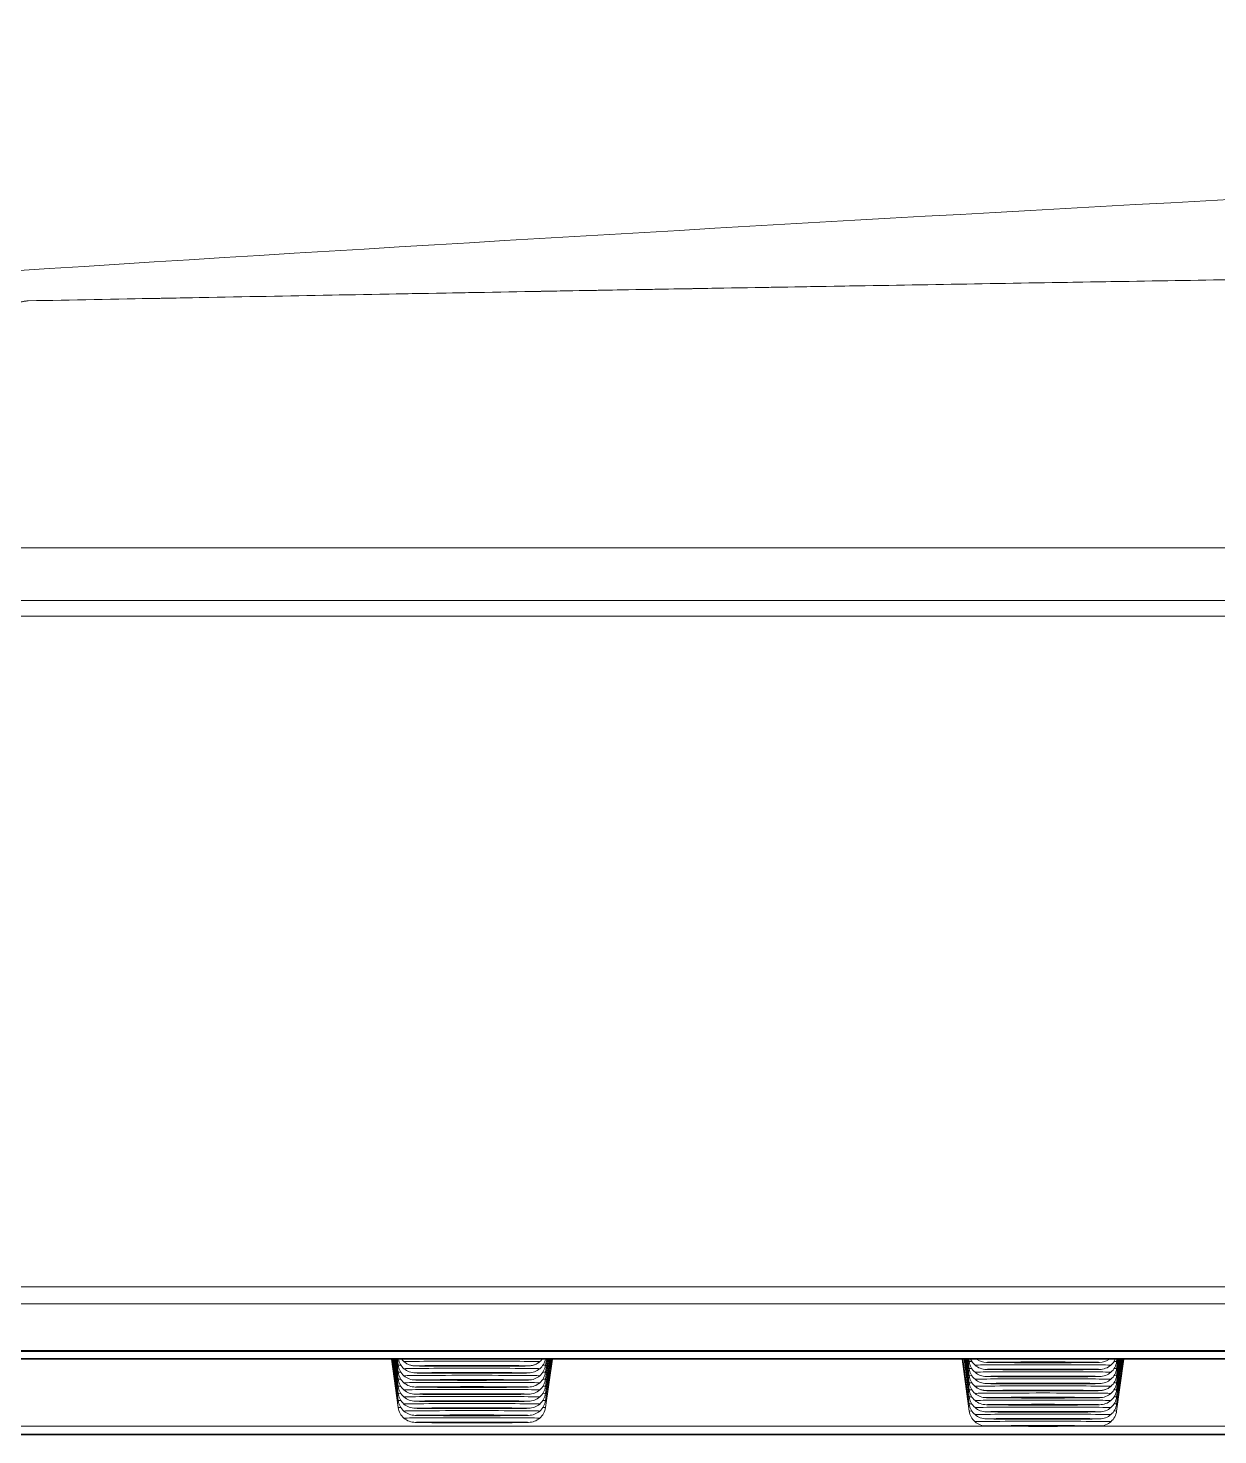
# Model space of a CAD drawing. Header units: millimetres. Extents: x 8883 to 11259, y -10160 to -6800.
# Drawn here: x 9551.46 to 9572.19, y -7756.76 to -7732.26 of the extents above; entities that cross this region are included whole.
import ezdxf

# ---------------------------------------------------------------- set-up
doc = ezdxf.new("R2010")
doc.units = ezdxf.units.MM

msp = doc.modelspace()

# ---------------------------------------------------------------- linework, layer by layer
at = {"linetype": 'Continuous', "lineweight": 18}
for p, q in [((9549.041, -7741.315), (9808.15, -7741.315)), ((9549.041, -7742.23), (9808.15, -7742.23)), ((9808.15, -7742.23), (9549.041, -7742.23)), ((9549.034, -7742.503), (9808.157, -7742.503)), ((9808.157, -7742.503), (9549.034, -7742.503)), ((9808.565, -7754.183), (9548.624, -7754.183)), ((9548.624, -7754.183), (9808.565, -7754.183)), ((9808.573, -7754.48), (9548.62, -7754.48)), ((9548.62, -7754.48), (9808.573, -7754.48)), ((9548.618, -7755.295), (9808.573, -7755.295)), ((9808.573, -7755.295), (9548.618, -7755.295)), ((9548.618, -7755.312), (9808.573, -7755.312)), ((9808.575, -7755.432), (9548.618, -7755.432)), ((9808.574, -7755.446), (9548.618, -7755.446)), ((9548.618, -7755.446), (9808.574, -7755.446)), ((9557.794, -7755.446), (9557.912, -7756.288)), ((9557.811, -7755.446), (9557.912, -7756.165)), ((9557.828, -7755.446), (9557.912, -7756.042)), ((9557.845, -7755.446), (9557.912, -7755.918)), ((9557.863, -7755.446), (9557.912, -7755.795)), ((9557.88, -7755.446), (9557.912, -7755.672)), ((9557.897, -7755.446), (9557.912, -7755.549)), ((9560.479, -7756.288), (9560.598, -7755.446)), ((9560.479, -7756.165), (9560.58, -7755.446)), ((9560.479, -7756.042), (9560.563, -7755.446)), ((9560.479, -7755.918), (9560.546, -7755.446)), ((9560.479, -7755.795), (9560.528, -7755.446)), ((9560.479, -7755.672), (9560.511, -7755.446)), ((9560.479, -7755.549), (9560.494, -7755.446)), ((9567.735, -7755.446), (9567.862, -7756.349)), ((9567.752, -7755.446), (9567.862, -7756.226)), ((9567.77, -7755.446), (9567.862, -7756.103)), ((9567.787, -7755.446), (9567.862, -7755.98)), ((9567.804, -7755.446), (9567.862, -7755.857)), ((9567.821, -7755.446), (9567.862, -7755.734)), ((9567.839, -7755.446), (9567.862, -7755.611)), ((9567.856, -7755.446), (9567.862, -7755.488)), ((9570.429, -7756.349), (9570.556, -7755.446)), ((9570.429, -7756.226), (9570.539, -7755.446)), ((9570.429, -7756.103), (9570.522, -7755.446)), ((9570.429, -7755.98), (9570.504, -7755.446)), ((9570.429, -7755.857), (9570.487, -7755.446)), ((9570.429, -7755.734), (9570.47, -7755.446)), ((9570.429, -7755.611), (9570.452, -7755.446)), ((9570.429, -7755.488), (9570.435, -7755.446)), ((9548.618, -7756.749), (9808.573, -7756.749)), ((9808.573, -7756.749), (9548.618, -7756.749)), ((9548.618, -7756.763), (9808.565, -7756.763)), ((9549.454, -7756.614), (9568.919, -7756.614)), ((9568.919, -7756.614), (9549.454, -7756.614)), ((9569.357, -7756.614), (9588.821, -7756.614)), ((9588.821, -7756.614), (9569.357, -7756.614))]:
    msp.add_line(p, q, dxfattribs=at)
at = {"linetype": 'Continuous', "lineweight": 13}
for centre, major_axis, ratio, start_param, end_param in [((9559.196, -7755.549), (-1.284, 0), 0.006916, 6.017818, 6.283185), ((9559.196, -7755.488), (-1.183, 0), 0.006916, 3.141593, 6.283185), ((9559.196, -7755.561), (-0.987, 0), 0.006916, 3.141593, 6.283185), ((9559.196, -7755.549), (-1.284, 0), 0.006916, 3.141593, 3.40696), ((9569.146, -7755.488), (-1.284, 0), 0.006916, 6.017818, 6.283185), ((9569.146, -7755.549), (-1.183, 0), 0.006916, 3.141593, 6.283185), ((9569.146, -7755.5), (-0.987, 0), 0.006916, 3.141593, 6.283185), ((9569.146, -7755.488), (-1.284, 0), 0.006916, 3.141593, 3.40696), ((9559.196, -7755.672), (-1.284, 0), 0.006916, 6.017818, 6.283185), ((9559.196, -7755.795), (-1.284, 0), 0.006916, 6.017818, 6.283185), ((9559.196, -7755.611), (-1.183, 0), 0.006916, 3.141593, 6.283185), ((9559.196, -7755.734), (-1.183, 0), 0.006916, 3.141593, 6.283185), ((9559.196, -7755.684), (-0.987, 0), 0.006916, 3.141593, 6.283185), ((9559.196, -7755.807), (-0.987, 0), 0.006916, 3.141593, 6.283185), ((9559.196, -7755.672), (-1.284, 0), 0.006916, 3.141593, 3.40696), ((9559.196, -7755.795), (-1.284, 0), 0.006916, 3.141593, 3.40696), ((9569.146, -7755.611), (-1.284, 0), 0.006916, 6.017818, 6.283185), ((9569.146, -7755.734), (-1.284, 0), 0.006916, 6.017818, 6.283185), ((9569.146, -7755.672), (-1.183, 0), 0.006916, 3.141593, 6.283185), ((9569.146, -7755.795), (-1.183, 0), 0.006916, 3.141593, 6.283185), ((9569.146, -7755.623), (-0.987, 0), 0.006916, 3.141593, 6.283185), ((9569.146, -7755.746), (-0.987, 0), 0.006916, 3.141593, 6.283185), ((9569.146, -7755.611), (-1.284, 0), 0.006916, 3.141593, 3.40696), ((9569.146, -7755.734), (-1.284, 0), 0.006916, 3.141593, 3.40696), ((9559.196, -7755.918), (-1.284, 0), 0.006916, 6.017818, 6.283185), ((9559.196, -7756.042), (-1.284, 0), 0.006916, 6.017818, 6.283185), ((9559.196, -7755.857), (-1.183, 0), 0.006916, 3.141593, 6.283185), ((9559.196, -7755.98), (-1.183, 0), 0.006916, 3.141593, 6.283185), ((9558.209, -7755.754), (-0.3, 0), 0.999976, 0.855211, 1.570796), ((9559.196, -7755.93), (-0.987, 0), 0.006916, 3.141593, 6.283185), ((9559.196, -7755.93), (-0.987, 0), 0.006916, 0, 3.141593), ((9559.196, -7756.054), (-0.987, 0), 0.006916, 3.141593, 6.283185), ((9560.182, -7755.754), (-0.3, 0), 0.999976, 1.570796, 2.286381), ((9559.196, -7755.918), (-1.284, 0), 0.006916, 3.141593, 3.40696), ((9559.196, -7756.042), (-1.284, 0), 0.006916, 3.141593, 3.40696), ((9569.146, -7755.857), (-1.284, 0), 0.006916, 6.017818, 6.283185), ((9569.146, -7755.98), (-1.284, 0), 0.006916, 6.017818, 6.283185), ((9569.146, -7755.918), (-1.183, 0), 0.006916, 3.141593, 6.283185), ((9568.159, -7755.692), (-0.3, 0), 0.999976, 0.855211, 1.570796), ((9569.146, -7756.042), (-1.183, 0), 0.006916, 3.141593, 6.283185), ((9568.159, -7755.815), (-0.3, 0), 0.999976, 0.855211, 1.570796), ((9569.146, -7755.869), (-0.987, 0), 0.006916, 3.141593, 6.283185), ((9569.146, -7755.992), (-0.987, 0), 0.006916, 3.141593, 6.283185), ((9569.146, -7755.992), (-0.987, 0), 0.006916, 0, 3.141593), ((9570.132, -7755.692), (-0.3, 0), 0.999976, 1.570796, 2.286381), ((9570.132, -7755.815), (-0.3, 0), 0.999976, 1.570796, 2.286381), ((9569.146, -7755.857), (-1.284, 0), 0.006916, 3.141593, 3.40696), ((9569.146, -7755.98), (-1.284, 0), 0.006916, 3.141593, 3.40696), ((9559.196, -7756.165), (-1.284, 0), 0.006916, 6.017818, 6.283185), ((9559.196, -7756.288), (-1.284, 0), 0.006916, 6.017818, 6.283185), ((9559.196, -7756.103), (-1.183, 0), 0.006916, 3.141593, 6.283185), ((9558.209, -7755.877), (-0.3, 0), 0.999976, 0.855211, 1.570796), ((9559.196, -7756.226), (-1.183, 0), 0.006916, 3.141593, 6.283185), ((9558.209, -7756), (-0.3, 0), 0.999976, 0.855211, 1.570796), ((9559.196, -7756.054), (-0.987, 0), 0.006916, 0, 3.141593), ((9559.196, -7756.177), (-0.987, 0), 0.006916, 3.141593, 6.283185), ((9559.196, -7756.177), (-0.987, 0), 0.006916, 0, 3.141593), ((9560.182, -7755.877), (-0.3, 0), 0.999976, 1.570796, 2.286381), ((9560.182, -7756), (-0.3, 0), 0.999976, 1.570796, 2.286381), ((9559.196, -7756.165), (-1.284, 0), 0.006916, 3.141593, 3.40696), ((9559.196, -7756.288), (-1.284, 0), 0.006916, 3.141593, 3.40696), ((9569.146, -7756.103), (-1.284, 0), 0.006916, 6.017818, 6.283185), ((9569.146, -7756.226), (-1.284, 0), 0.006916, 6.017818, 6.283185), ((9569.146, -7756.165), (-1.183, 0), 0.006916, 3.141593, 6.283185), ((9568.159, -7755.938), (-0.3, 0), 0.999976, 0.855211, 1.570796), ((9569.146, -7756.288), (-1.183, 0), 0.006916, 3.141593, 6.283185), ((9568.159, -7756.061), (-0.3, 0), 0.999976, 0.855211, 1.570796), ((9569.146, -7756.115), (-0.987, 0), 0.006916, 3.141593, 6.283185), ((9569.146, -7756.115), (-0.987, 0), 0.006916, 0, 3.141593), ((9569.146, -7756.238), (-0.987, 0), 0.006916, 3.141593, 6.283185), ((9569.146, -7756.238), (-0.987, 0), 0.006916, 0, 3.141593), ((9570.132, -7755.938), (-0.3, 0), 0.999976, 1.570796, 2.286381), ((9570.132, -7756.061), (-0.3, 0), 0.999976, 1.570796, 2.286381), ((9569.146, -7756.103), (-1.284, 0), 0.006916, 3.141593, 3.40696), ((9569.146, -7756.226), (-1.284, 0), 0.006916, 3.141593, 3.40696), ((9559.196, -7756.349), (-1.183, 0), 0.006916, 3.141593, 6.283185), ((9558.209, -7756.123), (-0.3, 0), 0.999976, 0.855211, 1.570796), ((9559.196, -7756.472), (-1.183, 0), 0.006916, 3.141593, 6.283185), ((9558.209, -7756.246), (-0.3, 0), 0.999976, 0.855211, 1.570796), ((9559.196, -7756.3), (-0.987, 0), 0.006916, 3.141593, 6.283185), ((9559.196, -7756.3), (-0.987, 0), 0.006916, 0, 3.141593), ((9559.196, -7756.423), (-0.987, 0), 0.006916, 3.141593, 6.283185), ((9559.196, -7756.423), (-0.987, 0), 0.006916, 0, 3.141593), ((9560.182, -7756.123), (-0.3, 0), 0.999976, 1.570796, 2.286381), ((9560.182, -7756.246), (-0.3, 0), 0.999976, 1.570796, 2.286381), ((9569.146, -7756.349), (-1.284, 0), 0.006916, 6.017818, 6.283185), ((9569.146, -7756.411), (-1.183, 0), 0.006916, 3.141593, 6.283185), ((9568.159, -7756.184), (-0.3, 0), 0.999976, 0.855211, 1.570796), ((9569.146, -7756.534), (-1.183, 0), 0.006916, 3.141593, 6.283185), ((9568.159, -7756.308), (-0.3, 0), 0.999976, 0.855211, 1.570796), ((9569.146, -7756.361), (-0.987, 0), 0.006916, 3.141593, 6.283185), ((9569.146, -7756.361), (-0.987, 0), 0.006916, 0, 3.141593), ((9569.146, -7756.484), (-0.987, 0), 0.006916, 3.141593, 6.283185), ((9569.146, -7756.484), (-0.987, 0), 0.006916, 0, 3.141593), ((9570.132, -7756.184), (-0.3, 0), 0.999976, 1.570796, 2.286381), ((9570.132, -7756.308), (-0.3, 0), 0.999976, 1.570796, 2.286381), ((9569.146, -7756.349), (-1.284, 0), 0.006916, 3.141593, 3.40696), ((9559.196, -7756.546), (-0.987, 0), 0.006916, 3.141593, 6.283185), ((9559.196, -7756.546), (-0.987, 0), 0.006916, 0, 3.141593), ((9569.146, -7756.608), (-0.987, 0), 0.006916, 3.141593, 6.283185), ((9569.146, -7756.608), (-0.987, 0), 0.006916, 0, 3.141593)]:
    msp.add_ellipse(centre, major_axis=major_axis, ratio=ratio, start_param=start_param, end_param=end_param, dxfattribs=at)
at = {"linetype": 'Continuous', "lineweight": 18}
for centre, major_axis, ratio, start_param, end_param in [((9558.209, -7755.507), (0.3, 0), 0.999976, 3.281219, 3.996804), ((9558.209, -7755.384), (0.3, 0), 0.999976, 3.347623, 3.996804), ((9558.209, -7755.261), (0.3, 0), 0.999976, 3.803865, 3.996804), ((9558.209, -7755.261), (-0.3, 0), 0.999976, 0.855211, 1.570796), ((9560.182, -7755.261), (-0.3, 0), 0.999976, 1.570796, 2.286381), ((9560.182, -7755.384), (0.3, 0), 0.999976, 5.427974, 6.077155), ((9560.182, -7755.261), (0.3, 0), 0.999976, 5.427974, 5.620913), ((9560.182, -7755.507), (0.3, 0), 0.999976, 5.427974, 6.143559), ((9568.159, -7755.446), (0.3, 0), 0.999976, 3.281219, 3.996804), ((9568.159, -7755.323), (0.3, 0), 0.999976, 3.563774, 3.996804), ((9568.159, -7755.323), (-0.3, 0), 0.999976, 0.855211, 1.570796), ((9568.159, -7755.2), (-0.3, 0), 0.999976, 0.961565, 1.570796), ((9569.146, -7755.5), (-0.987, 0), 0.006916, 0, 3.141593), ((9569.146, -7755.5), (0.5, 0), 0.006916, 0, 3.141592), ((9569.146, -7755.5), (0.5, 0), 0.006916, 3.141593, 6.283185), ((9570.132, -7755.2), (-0.3, 0), 0.999976, 1.570796, 2.180028), ((9570.132, -7755.323), (-0.3, 0), 0.999976, 1.570796, 2.286381), ((9570.132, -7755.323), (0.3, 0), 0.999976, 5.427974, 5.861004), ((9570.132, -7755.446), (0.3, 0), 0.999976, 5.427974, 6.143559), ((9558.209, -7755.63), (0.3, 0), 0.999976, 3.281219, 3.996804), ((9558.209, -7755.754), (0.3, 0), 0.999976, 3.281219, 3.996804), ((9558.209, -7755.384), (-0.3, 0), 0.999976, 0.855211, 1.570796), ((9558.209, -7755.507), (-0.3, 0), 0.999976, 0.855211, 1.570796), ((9559.196, -7755.561), (-0.987, 0), 0.006916, 0, 3.141593), ((9559.196, -7755.684), (-0.987, 0), 0.006916, 0, 3.141593), ((9559.196, -7755.561), (0.5, 0), 0.006916, 0, 3.141592), ((9559.196, -7755.561), (0.5, 0), 0.006916, 3.141593, 6.283184), ((9559.196, -7755.684), (0.5, 0), 0.006916, 0, 3.141592), ((9559.196, -7755.684), (0.5, 0), 0.006916, 3.141593, 6.283184), ((9560.182, -7755.384), (-0.3, 0), 0.999976, 1.570796, 2.286381), ((9560.182, -7755.507), (-0.3, 0), 0.999976, 1.570796, 2.286381), ((9560.182, -7755.63), (0.3, 0), 0.999976, 5.427974, 6.143559), ((9560.182, -7755.754), (0.3, 0), 0.999976, 5.427974, 6.143559), ((9568.159, -7755.569), (0.3, 0), 0.999976, 3.281219, 3.996804), ((9568.159, -7755.692), (0.3, 0), 0.999976, 3.281219, 3.996804), ((9568.159, -7755.446), (-0.3, 0), 0.999976, 0.855211, 1.570796), ((9568.159, -7755.569), (-0.3, 0), 0.999976, 0.855211, 1.570796), ((9569.146, -7755.623), (-0.987, 0), 0.006916, 0, 3.141593), ((9569.146, -7755.746), (-0.987, 0), 0.006916, 0, 3.141593), ((9569.146, -7755.623), (0.35, 0), 0.006916, 0, 3.141592), ((9569.146, -7755.623), (0.35, 0), 0.006916, 3.141593, 6.283184), ((9569.146, -7755.746), (0.35, 0), 0.006916, 0, 3.141592), ((9569.146, -7755.746), (0.35, 0), 0.006916, 3.141593, 6.283184), ((9570.132, -7755.446), (-0.3, 0), 0.999976, 1.570796, 2.286381), ((9570.132, -7755.569), (-0.3, 0), 0.999976, 1.570796, 2.286381), ((9570.132, -7755.569), (0.3, 0), 0.999976, 5.427974, 6.143559), ((9570.132, -7755.692), (0.3, 0), 0.999976, 5.427974, 6.143559), ((9558.209, -7755.877), (0.3, 0), 0.999976, 3.281219, 3.996804), ((9558.209, -7756), (0.3, 0), 0.999976, 3.281219, 3.996804), ((9558.209, -7755.63), (-0.3, 0), 0.999976, 0.855211, 1.570796), ((9559.196, -7755.807), (-0.987, 0), 0.006916, 0, 3.141593), ((9559.196, -7755.807), (0.5, 0), 0.006916, 0, 3.141592), ((9559.196, -7755.807), (0.5, 0), 0.006916, 3.141593, 6.283184), ((9559.196, -7755.93), (0.5, 0), 0.006916, 0, 3.141592), ((9559.196, -7755.93), (0.5, 0), 0.006916, 3.141593, 6.283184), ((9560.182, -7755.63), (-0.3, 0), 0.999976, 1.570796, 2.286381), ((9560.182, -7755.877), (0.3, 0), 0.999976, 5.427974, 6.143559), ((9560.182, -7756), (0.3, 0), 0.999976, 5.427974, 6.143559), ((9568.159, -7755.815), (0.3, 0), 0.999976, 3.281219, 3.996804), ((9568.159, -7755.938), (0.3, 0), 0.999976, 3.281219, 3.996804), ((9569.146, -7755.869), (-0.987, 0), 0.006916, 0, 3.141593), ((9569.146, -7755.869), (0.35, 0), 0.006916, 0, 3.141592), ((9569.146, -7755.869), (0.35, 0), 0.006916, 3.141593, 6.283184), ((9569.146, -7755.992), (0.35, 0), 0.006916, 0, 3.141592), ((9569.146, -7755.992), (0.35, 0), 0.006916, 3.141593, 6.283184), ((9570.132, -7755.815), (0.3, 0), 0.999976, 5.427974, 6.143559), ((9570.132, -7755.938), (0.3, 0), 0.999976, 5.427974, 6.143559), ((9558.209, -7756.123), (0.3, 0), 0.999976, 3.281219, 3.996804), ((9558.209, -7756.246), (0.3, 0), 0.999976, 3.281219, 3.996804), ((9559.196, -7756.177), (0.5, 0), 0.006916, 0, 3.141592), ((9559.196, -7756.177), (0.5, 0), 0.006916, 3.141593, 6.283184), ((9560.182, -7756.123), (0.3, 0), 0.999976, 5.427974, 6.143559), ((9560.182, -7756.246), (0.3, 0), 0.999976, 5.427974, 6.143559), ((9568.159, -7756.061), (0.3, 0), 0.999976, 3.281219, 3.996804), ((9568.159, -7756.184), (0.3, 0), 0.999976, 3.281219, 3.996804), ((9569.146, -7756.115), (0.35, 0), 0.006916, 0, 3.141592), ((9569.146, -7756.115), (0.35, 0), 0.006916, 3.141593, 6.283184), ((9569.146, -7756.238), (0.35, 0), 0.006916, 0, 3.141592), ((9569.146, -7756.238), (0.35, 0), 0.006916, 3.141593, 6.283184), ((9570.132, -7756.061), (0.3, 0), 0.999976, 5.427974, 6.143559), ((9570.132, -7756.184), (0.3, 0), 0.999976, 5.427974, 6.143559), ((9559.196, -7756.3), (0.5, 0), 0.006916, 0, 3.141592), ((9559.196, -7756.3), (0.5, 0), 0.006916, 3.141593, 6.283184), ((9559.196, -7756.423), (0.5, 0), 0.006916, 0, 3.141592), ((9559.196, -7756.423), (0.5, 0), 0.006916, 3.141593, 6.283184), ((9568.159, -7756.308), (0.3, 0), 0.999976, 3.281219, 3.996804), ((9569.146, -7756.361), (0.35, 0), 0.006916, 0, 3.141592), ((9569.146, -7756.361), (0.35, 0), 0.006916, 3.141593, 6.283184), ((9569.146, -7756.484), (0.35, 0), 0.006916, 0, 3.141592), ((9569.146, -7756.484), (0.35, 0), 0.006916, 3.141593, 6.283184), ((9570.132, -7756.308), (0.3, 0), 0.999976, 5.427974, 6.143559), ((9559.196, -7756.546), (0.5, 0), 0.006916, 0, 3.141592), ((9559.196, -7756.546), (0.5, 0), 0.006916, 3.141593, 6.283184), ((9569.146, -7756.608), (0.5, 0), 0.006916, 0, 3.141592), ((9569.146, -7756.608), (0.5, 0), 0.006916, 3.141593, 6.283185)]:
    msp.add_ellipse(centre, major_axis=major_axis, ratio=ratio, start_param=start_param, end_param=end_param, dxfattribs=at)
for points, knots in [([(9679.103, -7732.295), (9672.996, -7732.261), (9654.648, -7732.267), (9623.378, -7732.964), (9585.195, -7734.483), (9559.341, -7735.949), (9546.347, -7736.801)], [0, 0, 0, 0, 0.136879, 0.411611, 0.703327, 1, 1, 1, 1]), ([(9551.463, -7737.01), (9593.829, -7736.197), (9636.21, -7735.81), (9720.979, -7735.81), (9763.368, -7736.197), (9805.728, -7737.01)], [0, 0, 0, 0, 0.5, 0.5, 1, 1, 1, 1]), ([(9694.305, -7735.829), (9694.187, -7735.828), (9693.888, -7735.828), (9693.412, -7735.827), (9692.877, -7735.826), (9692.349, -7735.825), (9691.825, -7735.824), (9691.307, -7735.823), (9690.794, -7735.822), (9690.287, -7735.821), (9689.784, -7735.82), (9689.288, -7735.819), (9688.796, -7735.819), (9688.31, -7735.818), (9687.829, -7735.817), (9687.353, -7735.817), (9686.883, -7735.816), (9686.418, -7735.816), (9685.959, -7735.815), (9685.504, -7735.815), (9685.056, -7735.814), (9684.612, -7735.814), (9684.174, -7735.813), (9683.741, -7735.813), (9683.313, -7735.813), (9682.891, -7735.813), (9682.474, -7735.812), (9682.062, -7735.812), (9681.656, -7735.812), (9681.255, -7735.812), (9680.859, -7735.812), (9680.469, -7735.812), (9680.084, -7735.811), (9679.704, -7735.811), (9679.33, -7735.811), (9678.961, -7735.811), (9678.485, -7735.811), (9677.895, -7735.811), (9677.183, -7735.811), (9676.451, -7735.812), (9675.7, -7735.812), (9674.93, -7735.812), (9674.141, -7735.813), (9673.333, -7735.813), (9672.505, -7735.814), (9671.659, -7735.815), (9670.794, -7735.816), (9669.909, -7735.817), (9669.005, -7735.818), (9668.082, -7735.819), (9667.14, -7735.82), (9666.179, -7735.822), (9665.199, -7735.824), (9664.2, -7735.826), (9663.182, -7735.828), (9662.144, -7735.83), (9661.088, -7735.833), (9660.012, -7735.836), (9658.917, -7735.839), (9657.803, -7735.842), (9656.67, -7735.845), (9655.518, -7735.849), (9654.347, -7735.853), (9653.157, -7735.857), (9651.947, -7735.862), (9650.719, -7735.866), (9649.471, -7735.872), (9648.205, -7735.877), (9646.919, -7735.883), (9645.614, -7735.889), (9644.29, -7735.895), (9642.947, -7735.902), (9641.585, -7735.909), (9640.203, -7735.917), (9638.803, -7735.925), (9637.383, -7735.933), (9635.945, -7735.942), (9634.487, -7735.951), (9633.01, -7735.961), (9631.514, -7735.971), (9629.999, -7735.981), (9628.465, -7735.992), (9626.912, -7736.004), (9625.34, -7736.016), (9623.749, -7736.029), (9622.138, -7736.042), (9620.509, -7736.055), (9618.86, -7736.07), (9617.192, -7736.085), (9615.506, -7736.1), (9613.8, -7736.116), (9612.075, -7736.133), (9610.331, -7736.15), (9608.568, -7736.168), (9606.785, -7736.187), (9604.984, -7736.206), (9603.164, -7736.226), (9601.324, -7736.247), (9599.466, -7736.269), (9597.588, -7736.291), (9595.691, -7736.314), (9593.776, -7736.338), (9591.841, -7736.362), (9589.887, -7736.388), (9587.914, -7736.414), (9585.922, -7736.442), (9583.911, -7736.47), (9581.88, -7736.499), (9579.831, -7736.529), (9577.763, -7736.559), (9575.676, -7736.591), (9573.569, -7736.624), (9571.444, -7736.658), (9569.299, -7736.693), (9567.135, -7736.729), (9564.953, -7736.766), (9562.751, -7736.803), (9560.53, -7736.843), (9558.291, -7736.883), (9556.032, -7736.924), (9553.754, -7736.967), (9552.229, -7736.996), (9551.463, -7737.01)], [0, 0, 0, 0, 0.002491, 0.006268, 0.010007, 0.013709, 0.017373, 0.021001, 0.024591, 0.028143, 0.031659, 0.035137, 0.038578, 0.041982, 0.045348, 0.048677, 0.051969, 0.055223, 0.05844, 0.06162, 0.064763, 0.067868, 0.070936, 0.073967, 0.076961, 0.079917, 0.082836, 0.085717, 0.088562, 0.091369, 0.094138, 0.096871, 0.099566, 0.102224, 0.104845, 0.107428, 0.109974, 0.114829, 0.119818, 0.124941, 0.130198, 0.135588, 0.141112, 0.14677, 0.152561, 0.158486, 0.164545, 0.170738, 0.177064, 0.183525, 0.190119, 0.196846, 0.203708, 0.210703, 0.217832, 0.225094, 0.232491, 0.240021, 0.247685, 0.255482, 0.263414, 0.271479, 0.279677, 0.28801, 0.296476, 0.305076, 0.31381, 0.322677, 0.331678, 0.340813, 0.350082, 0.359484, 0.36902, 0.37869, 0.388493, 0.39843, 0.408501, 0.418705, 0.429044, 0.439516, 0.450121, 0.46086, 0.471733, 0.48274, 0.49388, 0.505154, 0.516562, 0.528103, 0.539778, 0.551587, 0.563529, 0.575605, 0.587815, 0.600158, 0.612635, 0.625246, 0.63799, 0.650868, 0.663879, 0.677024, 0.690303, 0.703715, 0.71726, 0.73094, 0.744753, 0.758699, 0.772779, 0.786993, 0.80134, 0.81582, 0.830435, 0.845182, 0.860063, 0.875078, 0.890226, 0.905508, 0.920923, 0.936472, 0.952154, 0.967969, 0.983918, 1, 1, 1, 1]), ([(9549.041, -7741.315), (9549.044, -7741.3), (9549.049, -7741.271), (9549.056, -7741.227), (9549.063, -7741.184), (9549.071, -7741.14), (9549.078, -7741.097), (9549.086, -7741.054), (9549.094, -7741.011), (9549.102, -7740.968), (9549.11, -7740.925), (9549.118, -7740.883), (9549.126, -7740.84), (9549.134, -7740.798), (9549.142, -7740.756), (9549.151, -7740.714), (9549.159, -7740.672), (9549.168, -7740.63), (9549.177, -7740.588), (9549.185, -7740.547), (9549.194, -7740.505), (9549.203, -7740.464), (9549.213, -7740.423), (9549.222, -7740.382), (9549.231, -7740.341), (9549.24, -7740.301), (9549.25, -7740.26), (9549.259, -7740.22), (9549.269, -7740.18), (9549.279, -7740.14), (9549.289, -7740.1), (9549.299, -7740.061), (9549.309, -7740.021), (9549.319, -7739.982), (9549.329, -7739.943), (9549.34, -7739.904), (9549.35, -7739.865), (9549.361, -7739.827), (9549.371, -7739.789), (9549.382, -7739.75), (9549.393, -7739.712), (9549.404, -7739.675), (9549.415, -7739.637), (9549.426, -7739.599), (9549.437, -7739.562), (9549.448, -7739.525), (9549.46, -7739.488), (9549.471, -7739.452), (9549.483, -7739.415), (9549.495, -7739.379), (9549.506, -7739.343), (9549.518, -7739.307), (9549.53, -7739.271), (9549.542, -7739.236), (9549.555, -7739.201), (9549.567, -7739.166), (9549.579, -7739.131), (9549.592, -7739.096), (9549.604, -7739.062), (9549.617, -7739.028), (9549.63, -7738.994), (9549.643, -7738.96), (9549.656, -7738.926), (9549.669, -7738.893), (9549.682, -7738.86), (9549.695, -7738.827), (9549.708, -7738.795), (9549.722, -7738.762), (9549.736, -7738.73), (9549.749, -7738.698), (9549.763, -7738.667), (9549.777, -7738.635), (9549.791, -7738.604), (9549.805, -7738.573), (9549.819, -7738.542), (9549.833, -7738.512), (9549.848, -7738.482), (9549.862, -7738.452), (9549.877, -7738.422), (9549.891, -7738.393), (9549.906, -7738.364), (9549.921, -7738.335), (9549.936, -7738.306), (9549.951, -7738.278), (9549.966, -7738.25), (9549.981, -7738.222), (9549.997, -7738.195), (9550.012, -7738.167), (9550.028, -7738.14), (9550.043, -7738.114), (9550.059, -7738.087), (9550.075, -7738.061), (9550.091, -7738.035), (9550.107, -7738.01), (9550.123, -7737.984), (9550.139, -7737.959), (9550.156, -7737.935), (9550.172, -7737.91), (9550.189, -7737.886), (9550.205, -7737.862), (9550.222, -7737.839), (9550.239, -7737.816), (9550.256, -7737.793), (9550.273, -7737.77), (9550.29, -7737.748), (9550.308, -7737.726), (9550.325, -7737.704), (9550.342, -7737.682), (9550.36, -7737.661), (9550.378, -7737.64), (9550.395, -7737.62), (9550.413, -7737.6), (9550.431, -7737.58), (9550.449, -7737.56), (9550.468, -7737.541), (9550.486, -7737.522), (9550.504, -7737.503), (9550.523, -7737.485), (9550.541, -7737.467), (9550.56, -7737.449), (9550.579, -7737.432), (9550.598, -7737.415), (9550.617, -7737.398), (9550.636, -7737.382), (9550.655, -7737.365), (9550.674, -7737.35), (9550.694, -7737.334), (9550.713, -7737.319), (9550.733, -7737.304), (9550.753, -7737.29), (9550.773, -7737.276), (9550.793, -7737.262), (9550.813, -7737.249), (9550.833, -7737.236), (9550.853, -7737.223), (9550.873, -7737.21), (9550.894, -7737.198), (9550.915, -7737.187), (9550.935, -7737.175), (9550.956, -7737.164), (9550.977, -7737.154), (9550.998, -7737.143), (9551.019, -7737.133), (9551.04, -7737.124), (9551.061, -7737.114), (9551.083, -7737.106), (9551.104, -7737.097), (9551.126, -7737.089), (9551.148, -7737.081), (9551.17, -7737.074), (9551.192, -7737.066), (9551.214, -7737.06), (9551.236, -7737.053), (9551.258, -7737.047), (9551.28, -7737.042), (9551.303, -7737.037), (9551.325, -7737.032), (9551.348, -7737.027), (9551.371, -7737.023), (9551.394, -7737.019), (9551.417, -7737.016), (9551.44, -7737.013), (9551.455, -7737.011), (9551.463, -7737.01)], [0, 0, 0, 0, 0.005393, 0.010798, 0.016214, 0.021641, 0.02708, 0.032529, 0.03799, 0.043462, 0.048946, 0.05444, 0.059946, 0.065463, 0.07099, 0.07653, 0.08208, 0.087641, 0.093213, 0.098797, 0.104391, 0.109997, 0.115613, 0.121241, 0.126879, 0.132529, 0.138189, 0.143861, 0.149543, 0.155236, 0.160941, 0.166656, 0.172382, 0.178118, 0.183866, 0.189624, 0.195393, 0.201173, 0.206964, 0.212765, 0.218578, 0.2244, 0.230234, 0.236078, 0.241933, 0.247798, 0.253674, 0.259561, 0.265458, 0.271365, 0.277283, 0.283212, 0.289151, 0.2951, 0.30106, 0.30703, 0.313011, 0.319002, 0.325003, 0.331015, 0.337037, 0.343069, 0.349111, 0.355163, 0.361226, 0.367299, 0.373382, 0.379475, 0.385578, 0.391691, 0.397815, 0.403948, 0.410091, 0.416244, 0.422407, 0.42858, 0.434763, 0.440956, 0.447159, 0.453371, 0.459593, 0.465825, 0.472067, 0.478318, 0.484579, 0.49085, 0.49713, 0.50342, 0.50972, 0.516029, 0.522347, 0.528675, 0.535013, 0.54136, 0.547716, 0.554082, 0.560458, 0.566842, 0.573236, 0.579639, 0.586051, 0.592473, 0.598903, 0.605343, 0.611792, 0.61825, 0.624717, 0.631193, 0.637678, 0.644172, 0.650675, 0.657187, 0.663707, 0.670237, 0.676775, 0.683321, 0.689877, 0.696441, 0.703013, 0.709594, 0.716184, 0.722782, 0.729389, 0.736003, 0.742627, 0.749258, 0.755898, 0.762546, 0.769202, 0.775866, 0.782538, 0.789218, 0.795906, 0.802602, 0.809306, 0.816018, 0.822737, 0.829465, 0.836199, 0.842942, 0.849692, 0.85645, 0.863215, 0.869987, 0.876767, 0.883554, 0.890348, 0.89715, 0.903958, 0.910774, 0.917597, 0.924427, 0.931264, 0.938107, 0.944958, 0.951815, 0.958679, 0.965549, 0.972427, 0.97931, 0.9862, 0.993097, 1, 1, 1, 1]), ([(9558.014, -7755.487), (9558.018, -7755.491), (9558.036, -7755.51), (9558.074, -7755.531), (9558.12, -7755.549), (9558.154, -7755.557), (9558.174, -7755.559), (9558.186, -7755.561), (9558.201, -7755.562), (9558.239, -7755.563), (9558.352, -7755.565), (9558.632, -7755.567), (9558.895, -7755.568), (9559.054, -7755.568), (9559.09, -7755.568)], [0, 0, 0, 0, 0.009863, 0.049177, 0.081264, 0.104378, 0.118694, 0.132606, 0.154646, 0.208781, 0.469068, 0.695994, 0.933335, 1, 1, 1, 1]), ([(9559.09, -7755.568), (9559.182, -7755.568), (9559.394, -7755.568), (9559.721, -7755.567), (9560.006, -7755.565), (9560.139, -7755.564), (9560.184, -7755.562), (9560.202, -7755.561), (9560.226, -7755.558), (9560.262, -7755.552), (9560.318, -7755.532), (9560.357, -7755.505), (9560.376, -7755.487)], [0, 0, 0, 0, 0.149694, 0.357967, 0.566531, 0.776743, 0.850241, 0.888382, 0.902709, 0.919465, 0.956847, 1, 1, 1, 1]), ([(9567.964, -7755.918), (9567.968, -7755.922), (9567.986, -7755.94), (9568.024, -7755.961), (9568.07, -7755.98), (9568.104, -7755.987), (9568.124, -7755.99), (9568.136, -7755.992), (9568.151, -7755.993), (9568.189, -7755.994), (9568.302, -7755.996), (9568.582, -7755.998), (9568.845, -7755.999), (9569.004, -7755.999), (9569.04, -7755.999)], [0, 0, 0, 0, 0.009863, 0.049177, 0.081264, 0.104378, 0.118694, 0.132606, 0.154646, 0.208781, 0.469068, 0.695994, 0.933335, 1, 1, 1, 1]), ([(9569.04, -7755.999), (9569.132, -7755.999), (9569.344, -7755.999), (9569.671, -7755.998), (9569.956, -7755.996), (9570.089, -7755.994), (9570.134, -7755.993), (9570.152, -7755.992), (9570.176, -7755.989), (9570.212, -7755.982), (9570.268, -7755.963), (9570.307, -7755.936), (9570.326, -7755.918)], [0, 0, 0, 0, 0.149694, 0.357967, 0.566531, 0.776743, 0.850241, 0.888382, 0.902709, 0.919465, 0.956847, 1, 1, 1, 1])]:
    msp.add_open_spline(points, degree=3, knots=knots, dxfattribs=at)
for points in [[(9808.15, -7741.315), (9721.829, -7741.315), (9635.375, -7741.315), (9549.041, -7741.315)], [(9548.618, -7755.432), (9635.27, -7755.432), (9721.923, -7755.432), (9808.575, -7755.432)], [(9808.565, -7756.763), (9721.916, -7756.763), (9635.267, -7756.763), (9548.618, -7756.763)]]:
    msp.add_open_spline(points, degree=3, dxfattribs=at)
for points, weights in [([(9559.696, -7756.054), (9559.696, -7756.052), (9559.403, -7756.05), (9558.988, -7756.05), (9558.696, -7756.052), (9558.696, -7756.054)], [0.997072287477, 0.923879474397, 0.923879474397, 0.923879474397, 0.923879474397, 0.997072287477]), ([(9558.696, -7756.054), (9558.696, -7756.055), (9558.988, -7756.057), (9559.403, -7756.057), (9559.696, -7756.055), (9559.696, -7756.054)], [0.997072288889, 0.923879511121, 0.923879511121, 0.923879511121, 0.923879511121, 0.997072288889])]:
    msp.add_rational_spline(points, weights, degree=2, knots=[0, 0, 0, 0.25, 0.5, 0.75, 1, 1, 1], dxfattribs=at)

doc.saveas('drawing.dxf')
